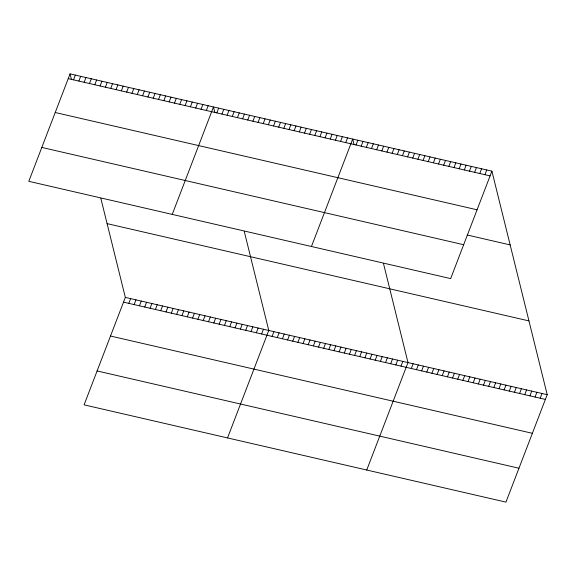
<?xml version="1.0" encoding="UTF-8"?>
<svg xmlns="http://www.w3.org/2000/svg" width="576" height="576" viewBox="0 0 576 576"><rect width="100%" height="100%" fill="white"/><g stroke="black" fill="none" stroke-linecap="round" stroke-linejoin="round"><path stroke-width="0.86" d="M70.049 73.879L28.8 181.325L450.662 278.604L491.911 171.151L70.049 73.879L71.453 79.553M73.534 79.848L75.362 75.103M78.847 81.072L80.669 76.327M84.161 82.296L85.982 77.551M89.474 83.52L91.296 78.775M94.788 84.744L96.61 79.999M100.102 85.975L101.923 81.223M105.408 87.199L107.23 82.447M110.722 88.423L112.543 83.678M116.035 89.647L117.857 84.902M121.349 90.871L123.17 86.126M126.662 92.095L128.484 87.35M131.976 93.319L133.798 88.574M137.282 94.543L139.104 89.798M142.596 95.774L144.418 91.022M147.91 96.998L149.731 92.254M153.223 98.222L155.045 93.478M158.537 99.446L160.358 94.702M163.85 100.67L165.672 95.926M169.157 101.894L170.978 97.15M174.47 103.118L176.292 98.374M179.784 104.35L181.606 99.598M185.098 105.574L186.919 100.829M190.411 106.798L192.233 102.053M195.718 108.022L197.539 103.277M100.829 198.302L125.338 297.396L84.089 404.849L505.951 502.121L547.2 394.675L491.911 171.151M201.031 109.246L202.853 104.501M128.83 303.365L130.651 298.62M206.345 110.47L208.166 105.725M134.143 304.589L135.965 299.844M172.231 214.402L213.48 106.949L214.884 112.622M139.45 305.813L141.278 301.068M216.814 112.889L218.635 108.137M144.763 307.044L146.585 302.292M221.969 114.077L223.79 109.325M150.077 308.268L151.898 303.523M227.124 115.265L228.946 110.52M155.39 309.492L157.212 304.747M232.279 116.453L234.101 111.708M160.704 310.716L162.526 305.971M237.442 117.641L239.263 112.896M166.018 311.94L167.839 307.195M242.597 118.829L244.418 114.084M171.324 313.164L173.146 308.419M247.752 120.017L249.574 115.272M176.638 314.388L178.459 309.643M252.907 121.205L254.729 116.46M181.951 315.619L183.773 310.867M258.062 122.4L259.884 117.648M187.265 316.843L189.086 312.091M263.218 123.588L265.039 118.843M192.578 318.067L194.4 313.322M268.373 124.776L270.194 120.031M197.892 319.291L199.714 314.546M273.528 125.964L275.35 121.219M203.198 320.515L205.02 315.77M278.69 127.152L280.512 122.407M208.512 321.739L210.334 316.994M283.846 128.34L285.667 123.595M213.826 322.963L215.647 318.218M289.001 129.528L290.822 124.783M219.139 324.194L220.961 319.442M294.156 130.723L295.978 125.971M224.453 325.418L226.274 320.666M299.311 131.911L301.133 127.159M229.759 326.642L231.588 321.898M304.466 133.099L306.288 128.354M235.073 327.866L236.894 323.122M309.622 134.287L311.443 129.542M240.386 329.09L242.208 324.346M314.777 135.475L316.598 130.73M245.7 330.314L247.522 325.57M319.939 136.663L321.761 131.918M325.094 137.851L326.916 133.106M251.014 331.538L252.835 326.794M330.25 139.039L332.071 134.294M256.327 332.762L258.149 328.018M335.405 140.234L337.226 135.482M261.634 333.994L263.455 329.242M340.56 141.422L342.382 136.678M227.527 437.918L268.769 330.473L244.26 231.379M345.715 142.61L347.537 137.866M272.102 336.406L273.924 331.661M311.45 246.506L352.692 139.054L354.096 144.727M277.265 337.594L279.086 332.849M356.026 144.986L357.847 140.242M282.42 338.782L284.242 334.037M361.188 146.174L363.01 141.43M287.575 339.97L289.397 335.225M366.343 147.362L368.165 142.618M292.73 341.158L294.552 336.413M371.498 148.558L373.32 143.806M297.886 342.353L299.707 337.601M376.654 149.746L378.475 144.994M303.041 343.541L304.862 338.789M381.809 150.934L383.63 146.189M308.196 344.729L310.018 339.984M386.964 152.122L388.786 147.377M313.351 345.917L315.173 341.172M392.119 153.31L393.941 148.565M318.506 347.105L320.335 342.36M397.274 154.498L399.096 149.753M323.669 348.293L325.49 343.548M402.437 155.686L404.258 150.941M328.824 349.481L330.646 344.736M407.592 156.874L409.414 152.129M333.979 350.669L335.801 345.924M412.747 158.069L414.569 153.317M339.134 351.864L340.956 347.112M417.902 159.257L419.724 154.505M344.29 353.052L346.111 348.307M423.058 160.445L424.879 155.7M349.445 354.24L351.266 349.495M428.213 161.633L430.034 156.888M354.6 355.428L356.422 350.683M433.368 162.821L435.19 158.076M359.755 356.616L361.584 351.871M438.523 164.009L440.345 159.264M364.918 357.804L366.739 353.059M443.686 165.197L445.507 160.452M370.073 358.992L371.894 354.247M448.841 166.392L450.662 161.64M375.228 360.187L377.05 355.435M453.996 167.58L455.818 162.828M380.383 361.375L382.205 356.623M459.151 168.768L460.973 164.023M385.538 362.563L387.36 357.818M464.306 169.956L466.128 165.211M390.694 363.751L392.515 359.006M469.462 171.144L471.283 166.399M395.849 364.939L397.67 360.194M474.617 172.332L476.438 167.587M401.004 366.127L402.833 361.382M479.772 173.52L481.594 168.775M366.739 470.023L407.988 362.57L383.472 263.477M484.927 174.708L486.756 169.963M411.322 368.503L413.143 363.758M416.477 369.698L418.298 364.946M421.632 370.886L423.454 366.142M426.787 372.074L428.609 367.33M431.942 373.262L433.764 368.518M437.098 374.45L438.919 369.706M442.253 375.638L444.082 370.894M447.415 376.826L449.237 372.082M452.57 378.022L454.392 373.27M457.726 379.21L459.547 374.458M462.881 380.398L464.702 375.653M468.036 381.586L469.858 376.841M473.191 382.774L475.013 378.029M478.346 383.962L480.168 379.217M483.502 385.15L485.33 380.405M488.664 386.338L490.486 381.593M493.819 387.533L495.641 382.781M498.974 388.721L500.796 383.976M504.13 389.909L505.951 385.164M509.285 391.097L511.106 386.352M514.44 392.285L516.262 387.54M519.595 393.473L521.417 388.728M524.75 394.661L526.579 389.916M529.913 395.856L531.734 391.104M535.068 397.044L536.89 392.292M540.223 398.232L542.045 393.487M68.227 78.624L490.09 175.903M55.217 112.514L477.079 209.794M467.186 235.008L510.156 244.915M41.81 147.434L463.673 244.714M107.093 223.632L528.955 320.911M125.338 297.396L547.2 394.675M123.516 302.141L545.378 399.42M110.506 336.031L532.368 433.31M97.099 370.951L518.962 468.23"/></g></svg>
